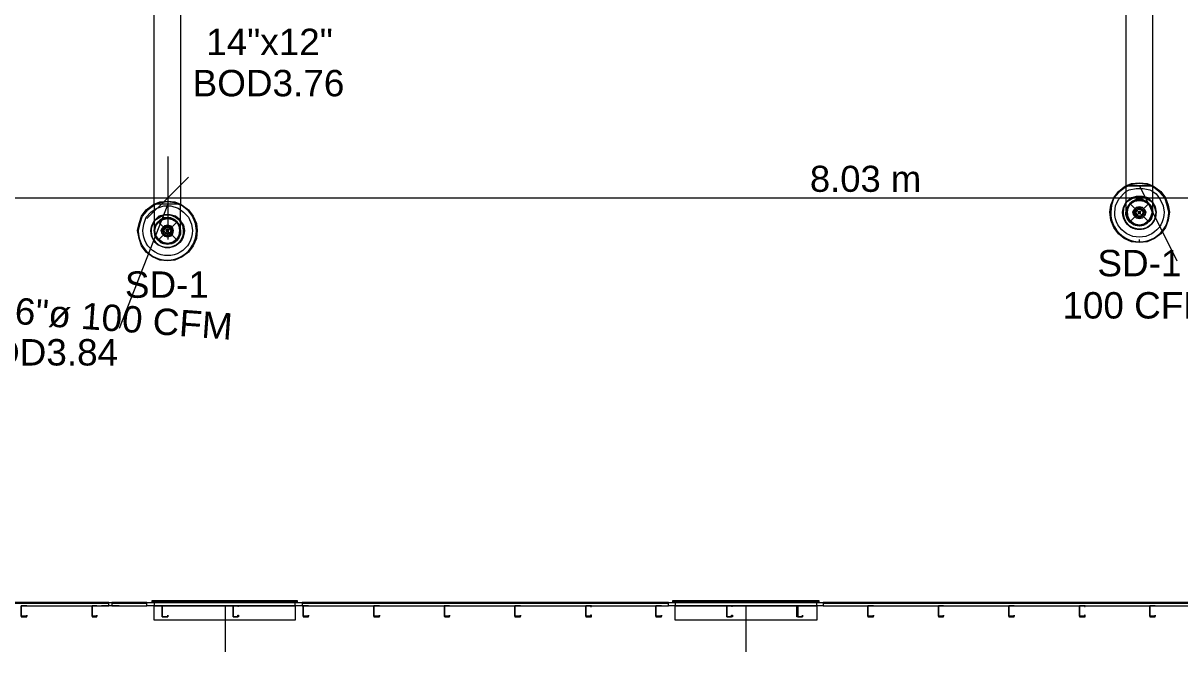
# Model space of a CAD drawing. Header units: metres. Extents: x -2 to 237, y -8 to 52.
# Drawn here: x 37.57 to 44.23, y 34.13 to 37.75 of the extents above; entities that cross this region are included whole.
import ezdxf

# ---------------------------------------------------------------- set-up
doc = ezdxf.new("R2010")
doc.units = ezdxf.units.M
doc.layers.add('HVAC - Ductos', color=5, linetype='Continuous', lineweight=0)
doc.layers.add('PDF2_Text', color=7, linetype='Continuous', lineweight=0)
doc.layers.add('PDF2_Geometry', color=7, linetype='Continuous', lineweight=0, true_color=0xaaaaaa)
doc.styles.add('PDF Helvetica', font='')
doc.styles.get('PDF Helvetica').set_extended_font_data('Helvetica')

msp = doc.modelspace()

# ---------------------------------------------------------------- linework, layer by layer
at = {"layer": 'HVAC - Ductos', "lineweight": 0}
for points in [[(44.0703, 36.6581), (44.0703, 36.6627), (44.0703, 36.681), (44.0703, 36.7085), (44.0703, 36.7451), (44.0703, 36.7909), (44.0703, 36.8093), (44.0794, 36.8047), (44.1161, 36.7772), (44.1435, 36.7405), (44.1573, 36.6993), (44.1665, 36.6581), (44.1573, 36.6123), (44.1435, 36.5711), (44.1161, 36.5344), (44.0794, 36.5069), (44.0382, 36.4886), (43.9923, 36.484), (43.9465, 36.4886), (43.9053, 36.5069), (43.8732, 36.5344), (43.8458, 36.5711), (43.8274, 36.6123), (43.8228, 36.6581), (43.8274, 36.6993), (43.8458, 36.7405), (43.8732, 36.7772), (43.9053, 36.8047), (43.9144, 36.8093), (43.919, 36.8093), (43.9282, 36.8093), (43.9374, 36.8093), (43.9557, 36.8093), (43.974, 36.8093), (43.9923, 36.8093), (44.0106, 36.8093), (44.029, 36.8093), (44.0473, 36.8093), (44.0611, 36.8093), (44.0657, 36.8093), (44.0703, 36.8093), (44.0703, 38.0646)], [(38.476, 37.9043), (38.476, 36.7039), (38.4851, 36.6993), (38.5218, 36.6719), (38.5493, 36.6352), (38.5676, 36.5939), (38.5722, 36.5527), (38.5676, 36.5069), (38.5493, 36.4656), (38.5218, 36.429), (38.4851, 36.4015), (38.4439, 36.3832), (38.4027, 36.3786), (38.3568, 36.3832), (38.3156, 36.4015), (38.279, 36.429), (38.2515, 36.4656), (38.2377, 36.5069), (38.2286, 36.5527), (38.2377, 36.5939), (38.2515, 36.6352), (38.279, 36.6719), (38.3156, 36.6993), (38.3248, 36.7039), (38.3248, 37.9043)], [(38.4027, 36.9788), (38.4027, 36.7405), (38.4027, 36.5023)], [(38.5218, 36.8597), (38.4027, 36.7405), (38.2836, 36.6214)], [(43.9144, 36.8093), (43.9465, 36.823), (43.9923, 36.8276), (44.0382, 36.823), (44.0703, 36.8093)], [(44.0703, 36.8093), (44.0657, 36.8093), (44.0611, 36.8093), (44.0473, 36.8093), (44.029, 36.8093), (44.0106, 36.8093), (43.9923, 36.8093), (43.974, 36.8093), (43.9557, 36.8093), (43.9374, 36.8093), (43.9282, 36.8093), (43.919, 36.8093), (43.9144, 36.8093)], [(44.0703, 36.8047), (44.0382, 36.8184), (43.9923, 36.823), (43.9511, 36.8184), (43.919, 36.8047)], [(43.9923, 36.8093), (44.2077, 36.3786)], [(34.4533, 36.7405), (38.4027, 36.7405), (46.4298, 36.7405), (47.2637, 36.7405)], [(43.9144, 36.7772), (43.9328, 36.7864), (43.974, 36.7955), (44.0152, 36.7955), (44.0519, 36.7864), (44.0703, 36.7772)], [(38.4027, 36.7039), (38.1232, 35.9892)], [(38.3248, 36.7039), (38.3568, 36.7177), (38.4027, 36.7222), (38.4439, 36.7177), (38.476, 36.7039)], [(38.476, 36.6993), (38.4439, 36.7131), (38.4027, 36.7177), (38.3568, 36.7131), (38.3248, 36.6993)], [(38.476, 36.7039), (38.4669, 36.7039), (38.4577, 36.7039), (38.4393, 36.7039), (38.421, 36.7039), (38.4027, 36.7039), (38.3798, 36.7039), (38.3614, 36.7039), (38.3477, 36.7039), (38.334, 36.7039), (38.3294, 36.7039), (38.3248, 36.7039), (38.3248, 36.6581), (38.3248, 36.6214), (38.3248, 36.5893), (38.3248, 36.5619), (38.3248, 36.5527), (38.3248, 36.5573), (38.3248, 36.5527), (38.3294, 36.5298), (38.334, 36.5115), (38.3477, 36.4977), (38.3614, 36.484), (38.3798, 36.4794), (38.4027, 36.4748), (38.421, 36.4794), (38.4393, 36.484), (38.4577, 36.4977), (38.4669, 36.5115), (38.476, 36.5298), (38.476, 36.5527), (38.476, 36.5573), (38.476, 36.5527), (38.476, 36.5298), (38.4669, 36.5115), (38.4577, 36.4977), (38.4393, 36.484), (38.421, 36.4794), (38.4027, 36.4748), (38.3798, 36.4794), (38.3614, 36.484), (38.3477, 36.4977), (38.334, 36.5115), (38.3294, 36.5298), (38.3248, 36.5527)], [(38.476, 36.5527), (38.476, 36.5573), (38.476, 36.5757), (38.476, 36.6031), (38.476, 36.6443), (38.476, 36.6856), (38.476, 36.7039), (38.4669, 36.7039), (38.4577, 36.7039), (38.4393, 36.7039), (38.421, 36.7039), (38.4027, 36.7039), (38.3798, 36.7039), (38.3614, 36.7039), (38.3477, 36.7039), (38.334, 36.7039), (38.3294, 36.7039), (38.3248, 36.7039)], [(38.3248, 36.6719), (38.3431, 36.681), (38.3798, 36.6947), (38.421, 36.6947), (38.4623, 36.681), (38.476, 36.6719)], [(43.919, 36.6627), (43.919, 36.6764), (43.9282, 36.6947), (43.9236, 36.6764), (43.919, 36.6581), (43.9236, 36.6352), (43.9282, 36.6214), (43.942, 36.6031), (43.9557, 36.5939), (43.974, 36.5848), (43.9923, 36.5802), (44.0106, 36.5848), (44.029, 36.5939), (44.0427, 36.6031), (44.0244, 36.5893)], [(43.9236, 36.6306), (43.919, 36.6581), (43.9236, 36.681), (43.9236, 36.6856)], [(43.9236, 36.6856), (43.9236, 36.6856)], [(43.9282, 36.6856), (43.942, 36.7085), (43.9603, 36.7222), (43.9649, 36.7268)], [(43.9649, 36.7268), (43.9649, 36.7268)], [(43.9695, 36.7268), (43.9923, 36.7314), (44.0198, 36.7268), (44.0244, 36.7222), (44.0427, 36.7085), (44.0611, 36.6856)], [(44.0198, 36.7268), (44.0198, 36.7268)], [(44.0703, 36.6627), (44.0657, 36.6764), (44.0657, 36.6581), (44.0657, 36.6352), (44.0565, 36.6214), (44.0427, 36.6031)], [(44.0611, 36.6901), (44.0611, 36.6856), (44.0657, 36.681)], [(44.0611, 36.681), (44.0657, 36.6581), (44.0611, 36.6306)], [(38.476, 36.5573), (38.476, 36.5711), (38.4669, 36.5893), (38.4577, 36.6031), (38.4393, 36.6169), (38.421, 36.626), (38.4027, 36.626), (38.3798, 36.626), (38.3614, 36.6169), (38.3477, 36.6031), (38.334, 36.5893), (38.3294, 36.5711), (38.3248, 36.5573)], [(38.334, 36.5802), (38.3477, 36.6031), (38.3706, 36.6169)], [(38.3706, 36.6214), (38.3752, 36.6214), (38.4027, 36.626), (38.4256, 36.6214), (38.4302, 36.6214), (38.4347, 36.6214)], [(38.3706, 36.6214), (38.3706, 36.6214)], [(38.4347, 36.6169), (38.4531, 36.6031), (38.4669, 36.5802)], [(43.9144, 36.6581), (43.9144, 36.6581)], [(43.9236, 36.626), (43.9236, 36.6306)], [(43.9603, 36.5893), (43.942, 36.6031), (43.9282, 36.626)], [(44.0611, 36.626), (44.0473, 36.6031)], [(44.0565, 36.6169), (44.0611, 36.6169)], [(44.0657, 36.6306), (44.0611, 36.626)], [(38.3248, 36.5527), (38.3248, 36.5527)], [(38.3294, 36.5757), (38.3294, 36.5802), (38.334, 36.5848)], [(38.334, 36.5252), (38.3294, 36.5527), (38.334, 36.5757)], [(38.4714, 36.5848), (38.4714, 36.5802), (38.4714, 36.5757), (38.476, 36.5527), (38.4714, 36.5252)], [(43.9557, 36.5893), (43.9557, 36.5893)], [(43.9557, 36.5893), (43.9557, 36.5893)], [(43.9649, 36.5848), (43.9603, 36.5893)], [(44.0198, 36.5893), (43.9923, 36.5802), (43.9695, 36.5893)], [(44.0244, 36.5893), (44.0198, 36.5848)], [(38.334, 36.5206), (38.3294, 36.5206), (38.3294, 36.5252)], [(38.3706, 36.484), (38.3477, 36.4977), (38.334, 36.5206)], [(38.3752, 36.4794), (38.3706, 36.4794), (38.3706, 36.484)], [(38.4256, 36.484), (38.4027, 36.4794), (38.3752, 36.484)], [(38.4347, 36.484), (38.4302, 36.4794), (38.4256, 36.4794)], [(38.4669, 36.5206), (38.4531, 36.4977), (38.4347, 36.484)], [(38.4577, 36.4977), (38.4577, 36.4977)], [(38.4714, 36.5252), (38.4714, 36.5206)], [(43.9923, 36.484), (43.9923, 36.5023)], [(38.4027, 36.3786), (38.4027, 36.3786)], [(38.311, 34.4177), (39.1495, 34.4177)], [(39.1266, 34.4222), (38.334, 34.4222)], [(41.3121, 34.4177), (41.3212, 34.4177), (41.3212, 34.3947), (42.1368, 34.3947), (42.1368, 34.3123), (41.3212, 34.3123), (41.3212, 34.3947), (42.1368, 34.3947), (42.1368, 34.4177), (42.1505, 34.4177), (42.1505, 34.4222), (41.3075, 34.4222), (41.3075, 34.4177), (42.1505, 34.4177)], [(42.1276, 34.4222), (41.3349, 34.4222)], [(38.7326, 34.3947), (38.7326, 34.129)], [(39.1311, 34.3947), (39.1311, 34.3947)], [(41.729, 34.3947), (41.729, 34.129)], [(42.1322, 34.3947), (42.1322, 34.3947)]]:
    msp.add_lwpolyline(points, dxfattribs=at)
for points in [[(43.919, 38.0646), (43.9144, 38.0646), (43.9144, 36.8093), (43.9144, 36.7635), (43.9144, 36.7268), (43.9144, 36.6901), (43.9144, 36.6673), (43.9144, 36.6581), (43.919, 36.6627), (43.9144, 36.6581, 0.757471), (44.0565, 36.6169, -0.763171), (43.9144, 36.6581)], [(43.919, 36.8047), (43.9098, 36.8001), (43.8732, 36.7726), (43.8458, 36.7405), (43.832, 36.6993), (43.8274, 36.6581, 1.013803), (44.1619, 36.6581), (44.1527, 36.6993), (44.1389, 36.7405), (44.1115, 36.7726), (44.0748, 36.8001), (44.0703, 36.8047)], [(44.0703, 36.7772), (44.0885, 36.7635), (44.1115, 36.7314), (44.1298, 36.6947), (44.1343, 36.6581, -1.008847), (43.8503, 36.6581), (43.8549, 36.6947), (43.8732, 36.7314), (43.9007, 36.7635), (43.9144, 36.7772)], [(38.3248, 36.6993), (38.3202, 36.6947), (38.2836, 36.6673), (38.256, 36.6352), (38.2423, 36.5939), (38.2332, 36.5527, 1.013823), (38.5676, 36.5527), (38.5631, 36.5939), (38.5447, 36.6352), (38.5218, 36.6673), (38.4851, 36.6947), (38.476, 36.6993)], [(38.476, 36.6719), (38.4943, 36.6581), (38.5218, 36.6306), (38.5401, 36.5893), (38.5447, 36.5527, -1.012851), (38.2606, 36.5527), (38.2652, 36.5893), (38.279, 36.6306), (38.3064, 36.6581), (38.3248, 36.6719)]]:
    msp.add_lwpolyline(points, format="xyb", dxfattribs=at)
for points in [[(43.9144, 36.7085), (43.919, 36.7177), (43.9465, 36.736), (43.9786, 36.7497), (44.0106, 36.7497), (44.0382, 36.736), (44.0657, 36.7177), (44.0427, 36.7405), (44.0106, 36.7497), (43.974, 36.7497), (43.9465, 36.7405), (43.919, 36.7177), (43.9144, 36.7131), (43.919, 36.7177)], [(44.0657, 36.7177), (44.0382, 36.736), (44.0106, 36.7497), (43.9786, 36.7497), (43.9465, 36.736), (43.919, 36.7177), (43.9465, 36.7405), (43.974, 36.7497), (44.0106, 36.7497), (44.0427, 36.7405), (44.0657, 36.7177), (44.0703, 36.7131), (44.0657, 36.7177), (44.0703, 36.7085)], [(43.9282, 36.681), (43.942, 36.7085), (43.9649, 36.7222), (43.9923, 36.7268), (44.0198, 36.7222), (44.0427, 36.7085), (44.0565, 36.681), (44.0657, 36.6581), (44.0565, 36.6306), (44.0427, 36.6077), (44.0198, 36.5893), (43.9923, 36.5848), (43.9649, 36.5893), (43.942, 36.6077), (43.9282, 36.6306), (43.9236, 36.6581)], [(43.942, 36.7085), (43.9557, 36.7177), (43.974, 36.7268), (43.9923, 36.7314), (44.0106, 36.7268), (44.029, 36.7177), (44.0427, 36.7085), (44.0565, 36.6947), (44.0657, 36.6764), (44.0611, 36.6947), (44.0473, 36.7085), (44.029, 36.7222), (44.0106, 36.7314), (43.9923, 36.7314), (43.974, 36.7314), (43.9557, 36.7222), (43.9374, 36.7085), (43.9282, 36.6947)], [(44.0106, 36.626), (44.0244, 36.6397), (44.029, 36.6581), (44.0244, 36.6397), (44.0106, 36.626), (43.9923, 36.6214), (43.974, 36.626), (43.9603, 36.6397), (43.9557, 36.6581), (43.9603, 36.6719), (43.974, 36.6856), (43.9923, 36.6901), (44.0106, 36.6856), (44.0244, 36.6719), (44.029, 36.6581), (44.0244, 36.6719), (44.0106, 36.6856), (43.9923, 36.6901), (43.974, 36.6856), (43.9649, 36.6719), (43.9603, 36.6581), (43.9649, 36.6397), (43.974, 36.626), (43.9923, 36.6214)], [(44.0015, 36.6306), (44.0106, 36.6397), (44.0198, 36.6581), (44.0152, 36.6397), (44.0015, 36.6306), (43.9832, 36.6306), (43.974, 36.6397), (43.9649, 36.6581), (43.974, 36.6719), (43.9832, 36.681), (44.0015, 36.681), (44.0152, 36.6719), (44.0198, 36.6581), (44.0106, 36.6719), (44.0015, 36.681), (43.9832, 36.681), (43.974, 36.6719), (43.9695, 36.6581), (43.974, 36.6397), (43.9832, 36.6306)], [(43.9786, 36.6719), (43.9923, 36.6764), (44.0061, 36.6719), (44.0152, 36.6581), (44.0061, 36.6397), (43.9923, 36.6352), (43.9786, 36.6397), (43.974, 36.6581)], [(44.0885, 36.6581), (44.084, 36.6901), (44.0703, 36.7131), (44.084, 36.6901)], [(38.3294, 36.6123), (38.3523, 36.6352), (38.3843, 36.6443), (38.4164, 36.6443), (38.4485, 36.6352), (38.476, 36.6123), (38.476, 36.6077), (38.476, 36.6123), (38.4485, 36.6352), (38.4164, 36.6443), (38.3843, 36.6443), (38.3523, 36.6352), (38.3294, 36.6123), (38.3248, 36.6077)], [(38.4714, 36.6123), (38.4485, 36.6306), (38.4164, 36.6443), (38.3843, 36.6443), (38.3568, 36.6306), (38.3294, 36.6123), (38.3248, 36.6031), (38.3294, 36.6123), (38.3568, 36.6306), (38.3843, 36.6443), (38.4164, 36.6443), (38.4485, 36.6306), (38.4714, 36.6123), (38.476, 36.6031)], [(38.4714, 36.5298), (38.4669, 36.516), (38.4531, 36.4977), (38.4393, 36.4886), (38.421, 36.4794), (38.4027, 36.4794), (38.3843, 36.4794), (38.366, 36.4886), (38.3477, 36.4977), (38.3385, 36.516), (38.3294, 36.5298), (38.3294, 36.5527), (38.3294, 36.5711), (38.3385, 36.5893), (38.3477, 36.6031), (38.366, 36.6169), (38.3843, 36.6214), (38.4027, 36.626), (38.421, 36.6214), (38.4393, 36.6169), (38.4531, 36.6031), (38.4669, 36.5893), (38.4714, 36.5711), (38.476, 36.5527)], [(38.334, 36.5802), (38.3523, 36.6031), (38.3752, 36.6169), (38.4027, 36.6214), (38.4302, 36.6169), (38.4531, 36.6031), (38.4669, 36.5802), (38.4714, 36.5527), (38.4669, 36.5252), (38.4531, 36.5023), (38.4302, 36.484), (38.4027, 36.4794), (38.3752, 36.484), (38.3523, 36.5023), (38.334, 36.5252), (38.3294, 36.5527)], [(38.4989, 36.5527), (38.4943, 36.5848), (38.476, 36.6077), (38.4943, 36.5848)], [(43.9923, 36.6627), (43.9878, 36.6581), (43.9878, 36.6627), (43.9969, 36.6627), (43.9969, 36.6581), (43.9969, 36.6627)], [(43.9969, 36.6535), (43.9969, 36.6581), (43.9969, 36.6489), (43.9878, 36.6489), (43.9878, 36.6581), (43.9923, 36.6535)], [(44.0611, 36.6169), (44.0657, 36.6352), (44.0703, 36.6581), (44.0703, 36.6627), (44.0703, 36.6581), (44.0657, 36.6352)], [(38.3706, 36.5665), (38.366, 36.5527), (38.3706, 36.5665), (38.3843, 36.5802), (38.4027, 36.5848), (38.421, 36.5802), (38.4302, 36.5665), (38.4347, 36.5527), (38.4302, 36.5665), (38.4164, 36.5802), (38.4027, 36.5848), (38.3843, 36.5802)], [(38.4302, 36.5344), (38.4347, 36.5527), (38.4302, 36.5344), (38.421, 36.5206), (38.4027, 36.516), (38.3843, 36.5206), (38.3706, 36.5344), (38.366, 36.5527), (38.3706, 36.5344), (38.3843, 36.5206), (38.4027, 36.516), (38.4164, 36.5206)], [(38.3798, 36.5665), (38.3752, 36.5527), (38.3798, 36.5665), (38.3935, 36.5757), (38.4118, 36.5757), (38.421, 36.5665), (38.4256, 36.5527), (38.421, 36.5665), (38.4072, 36.5757), (38.3935, 36.5757)], [(38.421, 36.5344), (38.4256, 36.5527), (38.421, 36.5344), (38.4118, 36.5252), (38.3935, 36.5252), (38.3798, 36.5344), (38.3752, 36.5527), (38.3798, 36.5344), (38.3935, 36.5252), (38.4072, 36.5252)], [(38.3889, 36.5665), (38.4027, 36.5711), (38.4164, 36.5665), (38.421, 36.5527), (38.4164, 36.539), (38.4027, 36.5298), (38.3889, 36.539), (38.3798, 36.5527)], [(38.3981, 36.5481), (38.4027, 36.5481), (38.4072, 36.5527), (38.4027, 36.5435), (38.3981, 36.5435), (38.3935, 36.5527), (38.3981, 36.5573), (38.4027, 36.5573), (38.4072, 36.5527), (38.4027, 36.5573), (38.3981, 36.5573), (38.3981, 36.5527)], [(39.1495, 34.4222), (38.311, 34.4222), (38.311, 34.4177), (38.3248, 34.4177), (38.3248, 34.3947), (39.1357, 34.3947), (39.1357, 34.4177), (39.1495, 34.4177)], [(39.1357, 34.3947), (39.1357, 34.3123), (38.3248, 34.3123), (38.3248, 34.3947)], [(38.4577, 34.3947), (38.334, 34.3947)], [(38.6913, 34.3947), (38.5355, 34.3947)], [(38.9296, 34.3947), (38.7738, 34.3947)], [(39.1311, 34.3947), (39.0121, 34.3947)], [(41.4541, 34.3947), (41.3349, 34.3947)], [(41.6923, 34.3947), (41.532, 34.3947)], [(41.9305, 34.3947), (41.7703, 34.3947)], [(42.1322, 34.3947), (42.0085, 34.3947)]]:
    msp.add_lwpolyline(points, close=True, dxfattribs=at)
for points in [[(43.9144, 36.7131), (43.9007, 36.6901), (43.8961, 36.6581, 1.018224), (44.0885, 36.6581), (44.0794, 36.6901), (44.0703, 36.7085, -1.40355), (43.9007, 36.6581), (43.9053, 36.6901), (43.9144, 36.7085, 1.364943), (44.0885, 36.6581, -1.38956)], [(38.3064, 36.5527, 1.009884), (38.4989, 36.5527, -1.389555), (38.3248, 36.6077), (38.311, 36.5848), (38.3064, 36.5527), (38.3156, 36.5848), (38.3248, 36.6031, 1.403654), (38.4943, 36.5527), (38.4897, 36.5848), (38.476, 36.6031, -1.403676)]]:
    msp.add_lwpolyline(points, format="xyb", close=True, dxfattribs=at)
at = {"layer": 'PDF2_Geometry', "color": 8, "lineweight": 0, "true_color": 0x808080}
for points in [[(44.0565, 36.6993), (44.0152, 36.7268), (43.9695, 36.7268), (43.9328, 36.6993), (43.9144, 36.6581), (43.9328, 36.6123), (43.9695, 36.5848), (44.0152, 36.5848), (44.0565, 36.6123), (44.0703, 36.6581)], [(38.4623, 36.5939), (38.4256, 36.6214), (38.3798, 36.6214), (38.3385, 36.5939), (38.3248, 36.5527), (38.3385, 36.5069), (38.3798, 36.4794), (38.4256, 36.4794), (38.4623, 36.5069), (38.476, 36.5527)]]:
    msp.add_lwpolyline(points, close=True, dxfattribs=at)
for points in [[(43.9374, 36.7085), (44.0473, 36.6031)], [(44.0473, 36.7085), (43.9374, 36.6031)], [(38.3477, 36.6031), (38.4577, 36.4977)], [(38.4577, 36.6031), (38.3477, 36.4977)]]:
    msp.add_lwpolyline(points, dxfattribs=at)
at = {"layer": 'PDF2_Geometry', "lineweight": 0}
for points in [[(37.9949, 34.3947), (38.0636, 34.3947), (38.0636, 34.4131), (36.176, 34.4131), (36.176, 34.3947), (36.3455, 34.3947)], [(36.176, 34.4085), (38.0636, 34.4085)], [(38.0636, 34.4131), (38.0545, 34.4131), (38.0407, 34.4131), (38.0315, 34.4131), (38.027, 34.4131), (38.0224, 34.4131), (38.027, 34.4131), (38.0361, 34.4131), (38.0453, 34.4131), (38.0591, 34.4131), (38.0728, 34.4131), (38.0865, 34.4131), (38.0957, 34.4131), (38.1094, 34.4131), (38.1186, 34.4131), (38.1232, 34.4131), (38.1186, 34.4131), (38.1094, 34.4131), (38.1049, 34.4131), (38.0911, 34.4131), (38.0819, 34.4131)], [(38.0819, 34.4085), (38.2836, 34.4085)], [(41.2433, 34.3947), (41.2845, 34.3947), (41.2845, 34.4131), (39.177, 34.4131), (39.177, 34.3947), (39.1861, 34.3947)], [(39.177, 34.4085), (41.2845, 34.4085)], [(44.084, 34.3947), (44.2855, 34.3947), (44.2855, 34.4131), (42.1734, 34.4131), (42.1734, 34.3947), (42.43, 34.3947)], [(42.1734, 34.4085), (44.2855, 34.4085)], [(37.5917, 34.3947), (37.9674, 34.3947)], [(38.0819, 34.3947), (38.0911, 34.3947), (38.1049, 34.3947), (38.1094, 34.3947), (38.1186, 34.3947), (38.1232, 34.3947), (38.1186, 34.3947), (38.1094, 34.3947), (38.0957, 34.3947), (38.0865, 34.3947), (38.0728, 34.3947), (38.0591, 34.3947), (38.0453, 34.3947), (38.0361, 34.3947), (38.027, 34.3947), (38.0224, 34.3947), (38.027, 34.3947), (38.0315, 34.3947), (38.0407, 34.3947), (38.0545, 34.3947), (38.0636, 34.3947)], [(38.4027, 34.3901), (38.4027, 34.3901)], [(38.4027, 34.3397), (38.4027, 34.3397)], [(38.7784, 34.3947), (38.7784, 34.3947)], [(38.7784, 34.3947), (38.7784, 34.3947)], [(39.2136, 34.3947), (39.5893, 34.3947)], [(39.6214, 34.3947), (39.9971, 34.3947)], [(40.0246, 34.3947), (40.4003, 34.3947)], [(40.4324, 34.3947), (40.8081, 34.3947)], [(40.8355, 34.3947), (41.2159, 34.3947)], [(41.619, 34.3947), (41.619, 34.3947)], [(41.619, 34.3947), (41.619, 34.3947)], [(42.0268, 34.3947), (42.0268, 34.3947)], [(42.0543, 34.3901), (42.0543, 34.3901)], [(42.0543, 34.3397), (42.0543, 34.3397)], [(42.4621, 34.3947), (42.8378, 34.3947)], [(42.8653, 34.3947), (43.2456, 34.3947)], [(43.273, 34.3947), (43.6487, 34.3947)], [(43.6762, 34.3947), (44.0565, 34.3947)]]:
    msp.add_lwpolyline(points, dxfattribs=at)
for points in [[(38.2836, 34.4131), (38.0819, 34.4131), (38.0819, 34.3947), (38.2836, 34.3947)], [(38.2836, 34.3947), (38.2836, 34.4131), (39.177, 34.4131), (39.177, 34.3947)], [(41.2845, 34.3947), (41.2845, 34.4131), (42.1734, 34.4131), (42.1734, 34.3947)], [(37.5917, 34.3947), (37.5596, 34.3947), (37.5596, 34.3352), (37.5596, 34.3306), (37.5917, 34.3306), (37.5917, 34.3397), (37.5917, 34.3352), (37.5596, 34.3352), (37.5596, 34.3947), (37.5917, 34.3947), (37.5917, 34.3901)], [(37.9949, 34.3947), (37.9674, 34.3947), (37.9674, 34.3352), (37.9674, 34.3306), (37.9949, 34.3306), (37.9949, 34.3397), (37.9949, 34.3352), (37.9674, 34.3352), (37.9674, 34.3947), (37.9949, 34.3947), (37.9949, 34.3901)], [(38.3752, 34.3947), (38.3706, 34.3947), (38.3706, 34.3352), (38.3706, 34.3306), (38.3752, 34.3306), (38.4027, 34.3306), (38.4027, 34.3397), (38.4027, 34.3306), (38.3752, 34.3306), (38.3706, 34.3306), (38.3706, 34.3352), (38.3706, 34.3947), (38.3752, 34.3947), (38.4027, 34.3947)], [(38.4027, 34.3901), (38.4027, 34.3947)], [(38.8104, 34.3901), (38.8058, 34.3901), (38.8058, 34.3947), (38.7784, 34.3947), (38.7784, 34.3352), (38.7784, 34.3306), (38.8058, 34.3306), (38.8058, 34.3397), (38.8104, 34.3397), (38.8104, 34.3306), (38.7784, 34.3306), (38.7784, 34.3352), (38.7784, 34.3947), (38.8104, 34.3947)], [(39.2136, 34.3947), (39.1861, 34.3947), (39.1815, 34.3947), (39.1815, 34.3352), (39.1815, 34.3306), (39.1861, 34.3306), (39.2136, 34.3306), (39.2136, 34.3397), (39.2136, 34.3352), (39.1861, 34.3352), (39.1815, 34.3352), (39.1815, 34.3947), (39.1861, 34.3947), (39.2136, 34.3947), (39.2136, 34.3901)], [(39.6214, 34.3947), (39.5893, 34.3947), (39.5893, 34.3352), (39.5893, 34.3306), (39.6214, 34.3306), (39.6214, 34.3397), (39.6214, 34.3352), (39.5893, 34.3352), (39.5893, 34.3947), (39.6214, 34.3947), (39.6214, 34.3901)], [(40.0246, 34.3947), (39.9971, 34.3947), (39.9925, 34.3947), (39.9925, 34.3352), (39.9971, 34.3306), (40.0246, 34.3306), (40.0246, 34.3397), (40.0246, 34.3352), (39.9971, 34.3352), (39.9971, 34.3947), (40.0246, 34.3947), (40.0246, 34.3901)], [(40.4324, 34.3947), (40.4003, 34.3947), (40.4003, 34.3352), (40.4003, 34.3306), (40.4324, 34.3306), (40.4324, 34.3397), (40.4324, 34.3352), (40.4003, 34.3352), (40.4003, 34.3947), (40.4324, 34.3947), (40.4324, 34.3901)], [(40.8401, 34.3947), (40.8081, 34.3947), (40.8081, 34.3352), (40.8081, 34.3306), (40.8401, 34.3306), (40.8401, 34.3397), (40.8355, 34.3397), (40.8355, 34.3352), (40.8081, 34.3352), (40.8081, 34.3947), (40.8355, 34.3947), (40.8355, 34.3901), (40.8401, 34.3901)], [(41.2433, 34.3947), (41.2159, 34.3947), (41.2113, 34.3947), (41.2113, 34.3352), (41.2113, 34.3306), (41.2159, 34.3306), (41.2433, 34.3306), (41.2433, 34.3397), (41.2433, 34.3352), (41.2159, 34.3352), (41.2113, 34.3352), (41.2113, 34.3947), (41.2159, 34.3947), (41.2433, 34.3947), (41.2433, 34.3901)], [(41.6511, 34.3901), (41.6465, 34.3901), (41.6465, 34.3947), (41.619, 34.3947), (41.619, 34.3352), (41.619, 34.3306), (41.6465, 34.3306), (41.6465, 34.3397), (41.6511, 34.3397), (41.6511, 34.3306), (41.619, 34.3306), (41.619, 34.3352), (41.619, 34.3947), (41.6511, 34.3947)], [(42.0268, 34.3947), (42.0268, 34.3352), (42.0268, 34.3306), (42.0543, 34.3306), (42.0543, 34.3397), (42.0543, 34.3306), (42.0268, 34.3306), (42.0222, 34.3306), (42.0222, 34.3352), (42.0222, 34.3947), (42.0268, 34.3947), (42.0543, 34.3947)], [(42.0543, 34.3901), (42.0543, 34.3947)], [(42.4621, 34.3947), (42.43, 34.3947), (42.43, 34.3352), (42.43, 34.3306), (42.4621, 34.3306), (42.4621, 34.3397), (42.4621, 34.3352), (42.43, 34.3352), (42.43, 34.3947), (42.4621, 34.3947), (42.4621, 34.3901)], [(42.8653, 34.3947), (42.8378, 34.3947), (42.8378, 34.3352), (42.8378, 34.3306), (42.8653, 34.3306), (42.8653, 34.3397), (42.8653, 34.3352), (42.8378, 34.3352), (42.8378, 34.3947), (42.8653, 34.3947), (42.8653, 34.3901)], [(43.273, 34.3947), (43.2456, 34.3947), (43.241, 34.3947), (43.241, 34.3352), (43.241, 34.3306), (43.2456, 34.3306), (43.273, 34.3306), (43.273, 34.3397), (43.273, 34.3352), (43.2456, 34.3352), (43.241, 34.3352), (43.241, 34.3947), (43.2456, 34.3947), (43.273, 34.3947), (43.273, 34.3901)], [(43.6808, 34.3947), (43.6487, 34.3947), (43.6487, 34.3352), (43.6487, 34.3306), (43.6808, 34.3306), (43.6808, 34.3397), (43.6762, 34.3397), (43.6762, 34.3352), (43.6487, 34.3352), (43.6487, 34.3947), (43.6762, 34.3947), (43.6762, 34.3901), (43.6808, 34.3901)], [(44.084, 34.3947), (44.0565, 34.3947), (44.0519, 34.3947), (44.0519, 34.3352), (44.0519, 34.3306), (44.0565, 34.3306), (44.084, 34.3306), (44.084, 34.3397), (44.084, 34.3352), (44.0565, 34.3352), (44.0519, 34.3352), (44.0519, 34.3947), (44.0565, 34.3947), (44.084, 34.3947), (44.084, 34.3901)]]:
    msp.add_lwpolyline(points, close=True, dxfattribs=at)
at = {"layer": 'PDF2_Geometry', "color": 254, "lineweight": 0, "true_color": 0xd2d2d2}
for points in [[(40.4003, 34.3489), (40.4003, 34.3489)], [(40.8081, 34.3719), (40.8081, 34.3719)], [(40.8264, 34.3947), (40.8309, 34.3947)], [(42.43, 34.3673), (42.43, 34.3673)], [(42.4575, 34.3947), (42.4575, 34.3947)], [(42.8378, 34.3947), (42.8423, 34.3947)], [(42.8378, 34.3901), (42.8378, 34.3901)]]:
    msp.add_lwpolyline(points, dxfattribs=at)

# ---------------------------------------------------------------- texts
at = {"layer": 'PDF2_Text', "lineweight": 0, "attachment_point": 4, "style": 'PDF Helvetica'}
for s, insert, char_height in [('14"x12"', (38.624, 37.6383), 0.1519), ('BOD3.76', (38.5461, 37.4001), 0.1519), ('8.03 m', (42.097, 36.8496), 0.15002), ('SD-1', (43.751, 36.3646), 0.1519), ('SD-1', (38.1566, 36.2409), 0.1519), ('100 CFM', (43.5494, 36.1217), 0.1519), ('BOD3.84', (37.2448, 35.8514), 0.1519)]:
    msp.add_mtext(s, dxfattribs=dict(at, insert=insert, char_height=char_height))
at = {"layer": 'PDF2_Text', "lineweight": 0, "insert": (37.5243, 36.0897), "char_height": 0.151898, "attachment_point": 4, "rotation": 355.80571, "style": 'PDF Helvetica'}
msp.add_mtext('6"ø 100 CFM', dxfattribs=at)

doc.saveas('drawing.dxf')
